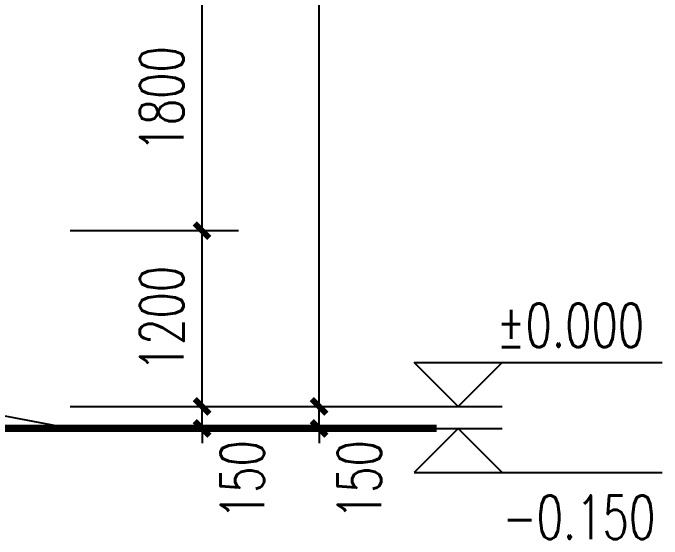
# Model space of a CAD drawing. Extents: x -17471 to 313636, y -71590 to 757901.
# Drawn here: x 110819 to 115252, y 259684 to 263275 of the extents above; entities that cross this region are included whole.
import ezdxf

# ---------------------------------------------------------------- set-up
doc = ezdxf.new("R2010")
doc.units = 0
doc.header["$LTSCALE"] = 1000
doc.header["$MEASUREMENT"] = 0
for name, color, linetype in [('DIM_ELEV', 3, 'Continuous'), ('PUB_DIM', 3, 'Continuous'), ('PUB_TEXT', 7, 'Continuous')]:
    doc.layers.add(name, color=color, linetype=linetype)
doc.styles.add('_TCH_DIM', font='SIMPLEX', dxfattribs={"bigfont": 'GBCBIG'})
doc.styles.add('_TCH_DIM_T3', font='SIMPLEX', dxfattribs={"width": 0.705882, "bigfont": 'GBCBIG'})
doc.dimstyles.new('_TCH_ARCH&&100', dxfattribs={"dimtxt": 297.5, "dimasz": 100, "dimexe": 250, "dimexo": 300, "dimgap": 126.25, "dimtad": 1, "dimdec": 0, "dimzin": 0, "dimdsep": 46, "dimtxsty": '_TCH_DIM_T3', "dimblk": 'ARCHTICK', "dimcen": 0.09, "dimclrt": 7, "dimazin": 2, "dimtfac": 1, "dimtdec": 0, "dimtix": 1, "dimtmove": 2, "dimatfit": 3, "dimfxl": 0, "dimtolj": 1, "dimtzin": 0, "dimarcsym": 0})

# ---------------------------------------------------------------- blocks, each defined once
blk = doc.blocks.new('_ArchTick')
at = {"color": 0, "linetype": 'ByBlock', "const_width": 0.4}
blk.add_lwpolyline([(-0.5, -0.5), (0.5, 0.5)], dxfattribs=at)
blk = doc.blocks.new('*D1977')
at = {"layer": 'Defpoints', "color": 0, "transparency": 16777216}
for p in [(110910.2, 260589.2), (112110.2, 260589.2), (110910.2, 260439.2)]:
    blk.add_point(p, dxfattribs=at)
at = {"layer": 'PUB_DIM', "color": 0, "lineweight": -2, "transparency": 16777216}
for p, q in [((112110.2, 260589.2), (112110.2, 260689.2)), ((111210.2, 260589.2), (112360.2, 260589.2)), ((112110.2, 260439.2), (112110.2, 260589.2)), ((111210.2, 260439.2), (112360.2, 260439.2)), ((112110.2, 260439.2), (112110.2, 260339.2))]:
    blk.add_line(p, q, dxfattribs=at)
at = {"layer": 'PUB_DIM', "color": 0, "lineweight": -2, "transparency": 16777216, "xscale": 100, "yscale": 100, "zscale": 100}
for p, rotation in [((112110.2, 260589.2), 270), ((112110.2, 260439.2), 90)]:
    blk.add_blockref('_ArchTick', p, dxfattribs=dict(at, rotation=rotation))
at = {"layer": 'PUB_DIM', "color": 7, "transparency": 16777216, "insert": (112385.2, 260089.2), "char_height": 297.5, "attachment_point": 5, "rotation": 90, "style": '_TCH_DIM_T3'}
blk.add_mtext('\\A1;150', dxfattribs=at)
blk = doc.blocks.new('*D1978')
at = {"layer": 'Defpoints', "color": 0, "transparency": 16777216}
for p in [(110910.2, 261789.2), (112110.2, 261789.2), (110910.2, 260589.2)]:
    blk.add_point(p, dxfattribs=at)
at = {"layer": 'PUB_DIM', "color": 0, "lineweight": -2, "transparency": 16777216}
for p, q in [((111210.2, 261789.2), (112360.2, 261789.2)), ((112110.2, 260589.2), (112110.2, 261789.2)), ((111210.2, 260589.2), (112360.2, 260589.2))]:
    blk.add_line(p, q, dxfattribs=at)
at = {"layer": 'PUB_DIM', "color": 0, "lineweight": -2, "transparency": 16777216, "xscale": 100, "yscale": 100, "zscale": 100}
for p, rotation in [((112110.2, 261789.2), 90), ((112110.2, 260589.2), 270)]:
    blk.add_blockref('_ArchTick', p, dxfattribs=dict(at, rotation=rotation))
at = {"layer": 'PUB_DIM', "color": 7, "transparency": 16777216, "insert": (111835.2, 261189.2), "char_height": 297.5, "attachment_point": 5, "rotation": 90, "style": '_TCH_DIM_T3'}
blk.add_mtext('\\A1;1200', dxfattribs=at)
blk = doc.blocks.new('*D1979')
at = {"layer": 'Defpoints', "color": 0, "transparency": 16777216}
for p in [(110910.2, 263589.2), (112110.2, 263589.2), (110910.2, 261789.2)]:
    blk.add_point(p, dxfattribs=at)
at = {"layer": 'PUB_DIM', "color": 0, "lineweight": -2, "transparency": 16777216}
for p, q in [((111210.2, 263589.2), (112360.2, 263589.2)), ((112110.2, 261789.2), (112110.2, 263589.2)), ((111210.2, 261789.2), (112360.2, 261789.2))]:
    blk.add_line(p, q, dxfattribs=at)
at = {"layer": 'PUB_DIM', "color": 0, "lineweight": -2, "transparency": 16777216, "xscale": 100, "yscale": 100, "zscale": 100}
for p, rotation in [((112110.2, 263589.2), 90), ((112110.2, 261789.2), 270)]:
    blk.add_blockref('_ArchTick', p, dxfattribs=dict(at, rotation=rotation))
at = {"layer": 'PUB_DIM', "color": 7, "transparency": 16777216, "insert": (111835.2, 262689.2), "char_height": 297.5, "attachment_point": 5, "rotation": 90, "style": '_TCH_DIM_T3'}
blk.add_mtext('\\A1;1800', dxfattribs=at)
blk = doc.blocks.new('*D1984')
at = {"layer": 'Defpoints', "color": 0, "transparency": 16777216}
for p in [(110910.2, 260589.2), (112910.2, 260589.2), (110910.2, 260439.2)]:
    blk.add_point(p, dxfattribs=at)
at = {"layer": 'PUB_DIM', "color": 0, "lineweight": -2, "transparency": 16777216}
for p, q in [((112910.2, 260589.2), (112910.2, 260689.2)), ((111210.2, 260589.2), (113160.2, 260589.2)), ((112910.2, 260439.2), (112910.2, 260589.2)), ((111210.2, 260439.2), (113160.2, 260439.2)), ((112910.2, 260439.2), (112910.2, 260339.2))]:
    blk.add_line(p, q, dxfattribs=at)
at = {"layer": 'PUB_DIM', "color": 0, "lineweight": -2, "transparency": 16777216, "xscale": 100, "yscale": 100, "zscale": 100}
for p, rotation in [((112910.2, 260589.2), 270), ((112910.2, 260439.2), 90)]:
    blk.add_blockref('_ArchTick', p, dxfattribs=dict(at, rotation=rotation))
at = {"layer": 'PUB_DIM', "color": 7, "transparency": 16777216, "insert": (113185.2, 260089.2), "char_height": 297.5, "attachment_point": 5, "rotation": 90, "style": '_TCH_DIM_T3'}
blk.add_mtext('\\A1;150', dxfattribs=at)
blk = doc.blocks.new('*D1985')
at = {"layer": 'Defpoints', "color": 0, "transparency": 16777216}
for p in [(110910.2, 268589.2), (112910.2, 268589.2), (110910.2, 260589.2)]:
    blk.add_point(p, dxfattribs=at)
at = {"layer": 'PUB_DIM', "color": 0, "lineweight": -2, "transparency": 16777216}
for p, q in [((111210.2, 268589.2), (113160.2, 268589.2)), ((112910.2, 260589.2), (112910.2, 268589.2)), ((111210.2, 260589.2), (113160.2, 260589.2))]:
    blk.add_line(p, q, dxfattribs=at)
at = {"layer": 'PUB_DIM', "color": 0, "lineweight": -2, "transparency": 16777216, "xscale": 100, "yscale": 100, "zscale": 100}
for p, rotation in [((112910.2, 268589.2), 90), ((112910.2, 260589.2), 270)]:
    blk.add_blockref('_ArchTick', p, dxfattribs=dict(at, rotation=rotation))
at = {"layer": 'PUB_DIM', "color": 7, "transparency": 16777216, "insert": (112635.2, 264589.2), "char_height": 297.5, "attachment_point": 5, "rotation": 90, "style": '_TCH_DIM_T3'}
blk.add_mtext('\\A1;8000', dxfattribs=at)

msp = doc.modelspace()

# ---------------------------------------------------------------- linework, layer by layer
msp.add_line((111210.2, 260439.2), (110410.2, 260589.2))
at = {"const_width": 50}
msp.add_lwpolyline([(7341.5, 260439.2), (113712.4, 260439.2)], dxfattribs=at)
at = {"layer": 'DIM_ELEV'}
for p, q in [((113860.2, 260589.2), (113560.2, 260889.2)), ((113560.2, 260889.2), (115252.2, 260889.2)), ((113860.2, 260589.2), (114160.2, 260889.2)), ((113160.2, 260589.2), (114160.2, 260589.2)), ((113160.2, 260439.2), (114160.2, 260439.2)), ((113860.2, 260439.2), (113560.2, 260139.2)), ((113860.2, 260439.2), (114160.2, 260139.2)), ((113560.2, 260139.2), (115252.2, 260139.2))]:
    msp.add_line(p, q, dxfattribs=at)

# ---------------------------------------------------------------- texts
at = {"layer": 'PUB_TEXT', "style": '_TCH_DIM', "width": 0.705882}
for s, p in [('%%P0.000', (114122.2, 260994.2)), ('-0.150', (114162.2, 259684.2))]:
    msp.add_text(s, height=297.5, dxfattribs=at).set_placement(p)

# ---------------------------------------------------------------- dimensions: what is measured, and where the dimension line sits
at = {"layer": 'PUB_DIM'}
for p1, p2, distance, picture, middle in [((110910.2, 260589.2), (110910.2, 268589.2), -2000, '*D1985', (112635.2, 264589.2)), ((110910.2, 261789.2), (110910.2, 263589.2), -1200, '*D1979', (111835.2, 262689.2)), ((110910.2, 260589.2), (110910.2, 261789.2), -1200, '*D1978', (111835.2, 261189.2))]:
    dim = msp.add_aligned_dim(p1=p1, p2=p2, distance=distance, dimstyle='_TCH_ARCH&&100', dxfattribs=at)
    dim.commit()
    dim.dimension.update_dxf_attribs({"geometry": picture, "text_midpoint": middle})
for base, picture, middle in [((112110.2, 260589.2), '*D1977', (112385.2, 260089.2)), ((112910.2, 260589.2), '*D1984', (113185.2, 260089.2))]:
    dim = msp.add_linear_dim(base=base, p1=(110910.2, 260439.2), p2=(110910.2, 260589.2), angle=90, dimstyle='_TCH_ARCH&&100', dxfattribs=at)
    dim.commit()
    dim.dimension.update_dxf_attribs({"geometry": picture, "text_midpoint": middle, "dimtype": 129})

doc.saveas('drawing.dxf')
